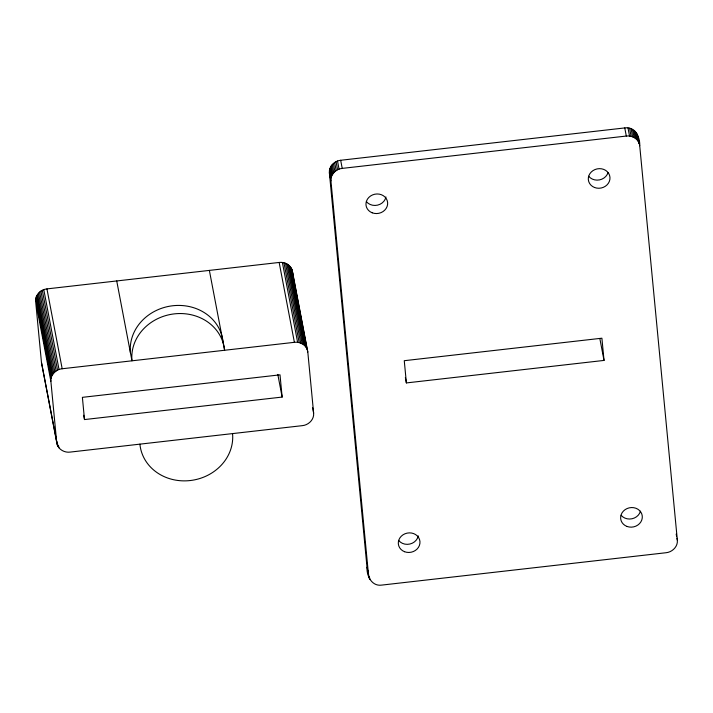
<?xml version="1.0" encoding="UTF-8"?>
<svg xmlns="http://www.w3.org/2000/svg" width="713" height="713" viewBox="0 0 713 713"><rect width="100%" height="100%" fill="white"/><g stroke="black" fill="none" stroke-linecap="round" stroke-linejoin="round"><path stroke-width="1.07" d="M35.65 301.412C35.035 294.95 40.766 289.469 46.942 288.899L279.157 262.455C285.236 261.591 292 265.735 292.571 272.161L307.802 352.026L313.631 413.139C314.246 419.601 308.515 425.082 302.339 425.652L70.124 452.095C64.045 452.96 57.281 448.816 56.71 442.39L41.479 362.525L35.65 301.412L50.881 381.277L56.71 442.39M50.881 381.277C50.267 374.815 55.997 369.325 62.174 368.755L294.389 342.32C300.476 341.456 307.232 345.6 307.802 352.026M329.379 172.787C328.764 166.325 334.495 160.844 340.671 160.273L624.766 127.93C634.873 126.272 640.238 137.074 639.721 145.755L677.35 540.213C677.965 546.675 672.234 552.156 666.058 552.727L381.972 585.07C371.856 586.728 366.491 575.926 367.008 567.245L329.379 172.787L330.93 180.906L368.559 575.364M330.93 180.906C330.315 174.444 336.046 168.963 342.222 168.393L626.308 136.049C632.395 135.185 639.151 139.329 639.721 145.755M84.499 419.565L282.134 397.07L280.013 374.842L82.387 397.346L84.499 419.565L83.679 415.251M406.383 382.926L604.018 360.421L601.897 338.203L404.262 360.698L406.383 382.926L405.349 377.507M368.354 571.389L367.703 570.07L369.254 578.198M367.008 567.245L367.471 569.134M41.479 362.525L57.405 445.215M637.475 134.802L639.026 142.93M636.825 133.491L638.376 141.611M635.987 132.262L637.538 140.39M634.98 131.156L636.522 139.285M633.804 130.185L635.354 138.313M632.502 129.365L634.053 137.493M631.076 128.714L632.627 136.834M629.57 128.233L631.121 136.361M627.993 127.939L629.543 136.067M624.766 127.93L626.308 136.049M676.191 534.117L676.575 536.149M676.967 538.181L677.35 540.213M599.883 338.764L604.018 360.421M340.671 160.273L342.222 168.393M337.507 161.013L339.058 169.133M336.028 161.655L337.579 169.774M334.638 162.466L336.188 170.585M333.372 163.42L334.923 171.548M332.249 164.516L333.8 172.644M331.287 165.737L332.837 173.856M330.502 167.047L332.053 175.166M329.914 168.428L331.465 176.548M329.531 169.863L331.073 177.983M369.325 576.469L369.904 579.509M291.875 269.336L307.107 349.201M291.225 268.017L306.456 347.882M290.378 266.796L305.619 346.661M289.371 265.691L304.603 345.547M288.204 264.719L303.435 344.575M286.893 263.899L302.125 343.755M285.476 263.249L300.708 343.105M312.588 407.667L313.631 413.139M283.961 262.767L299.193 342.623M282.384 262.473L297.624 342.338M279.157 262.455L294.389 342.32M277.812 374.414L282.134 397.07M209.364 270.405L224.604 350.261A46.648 41.817 -10.8 0 0 174.311 313.872A46.648 41.817 -10.8 0 0 131.967 360.814L116.727 280.949M46.942 288.899L62.174 368.755M43.778 289.638L59.019 369.494M42.299 290.28L57.53 370.136M40.908 291.091L56.14 370.947M39.643 292.045L54.874 371.91M38.52 293.141L53.751 373.006M37.557 294.362L52.789 374.218M36.773 295.672L52.013 375.528M36.185 297.054L51.416 376.91M35.793 298.489L51.033 378.353M58.484 445.563L58.903 447.755M57.227 442.158L58.056 446.534M638.171 137.636L638.705 143.17M292.571 272.161L292.981 276.528M608.064 172.501A10.882 9.759 -10.8 0 1 599.464 179.908A10.882 9.759 -10.8 0 1 588.697 176.263M385.947 196.975A10.891 9.759 -10.8 0 1 377.596 205.13A10.891 9.759 -10.8 0 1 366.366 201.574M640.452 511.203A10.882 9.759 -10.8 0 1 632.003 518.77A10.882 9.759 -10.8 0 1 621.157 515.321M418.264 535.873A10.882 9.759 -10.8 0 1 409.922 544.028A10.882 9.759 -10.8 0 1 398.692 540.472M232.554 433.602A46.648 41.817 -10.8 0 1 190.211 480.544A46.648 41.817 -10.8 0 1 139.908 444.146M130.417 352.685A46.648 41.817 -10.8 0 1 172.76 305.752A46.648 41.817 -10.8 0 1 223.053 342.142M594.544 187.492A10.882 9.759 -10.8 0 0 609.954 177.225A10.882 9.759 -10.8 0 0 592.931 170.648A10.882 9.759 -10.8 0 0 594.544 187.492M372.213 212.804A10.891 9.759 -10.8 0 0 387.622 202.537A10.891 9.759 -10.8 0 0 370.6 195.959A10.891 9.759 -10.8 0 0 372.213 212.804M627.075 526.47A10.882 9.759 -10.8 0 0 642.253 515.927A10.882 9.759 -10.8 0 0 625.078 509.67A10.882 9.759 -10.8 0 0 627.075 526.47M404.538 551.702A10.882 9.759 -10.8 0 0 419.948 541.434A10.882 9.759 -10.8 0 0 402.934 534.866A10.882 9.759 -10.8 0 0 404.538 551.702"/></g></svg>
